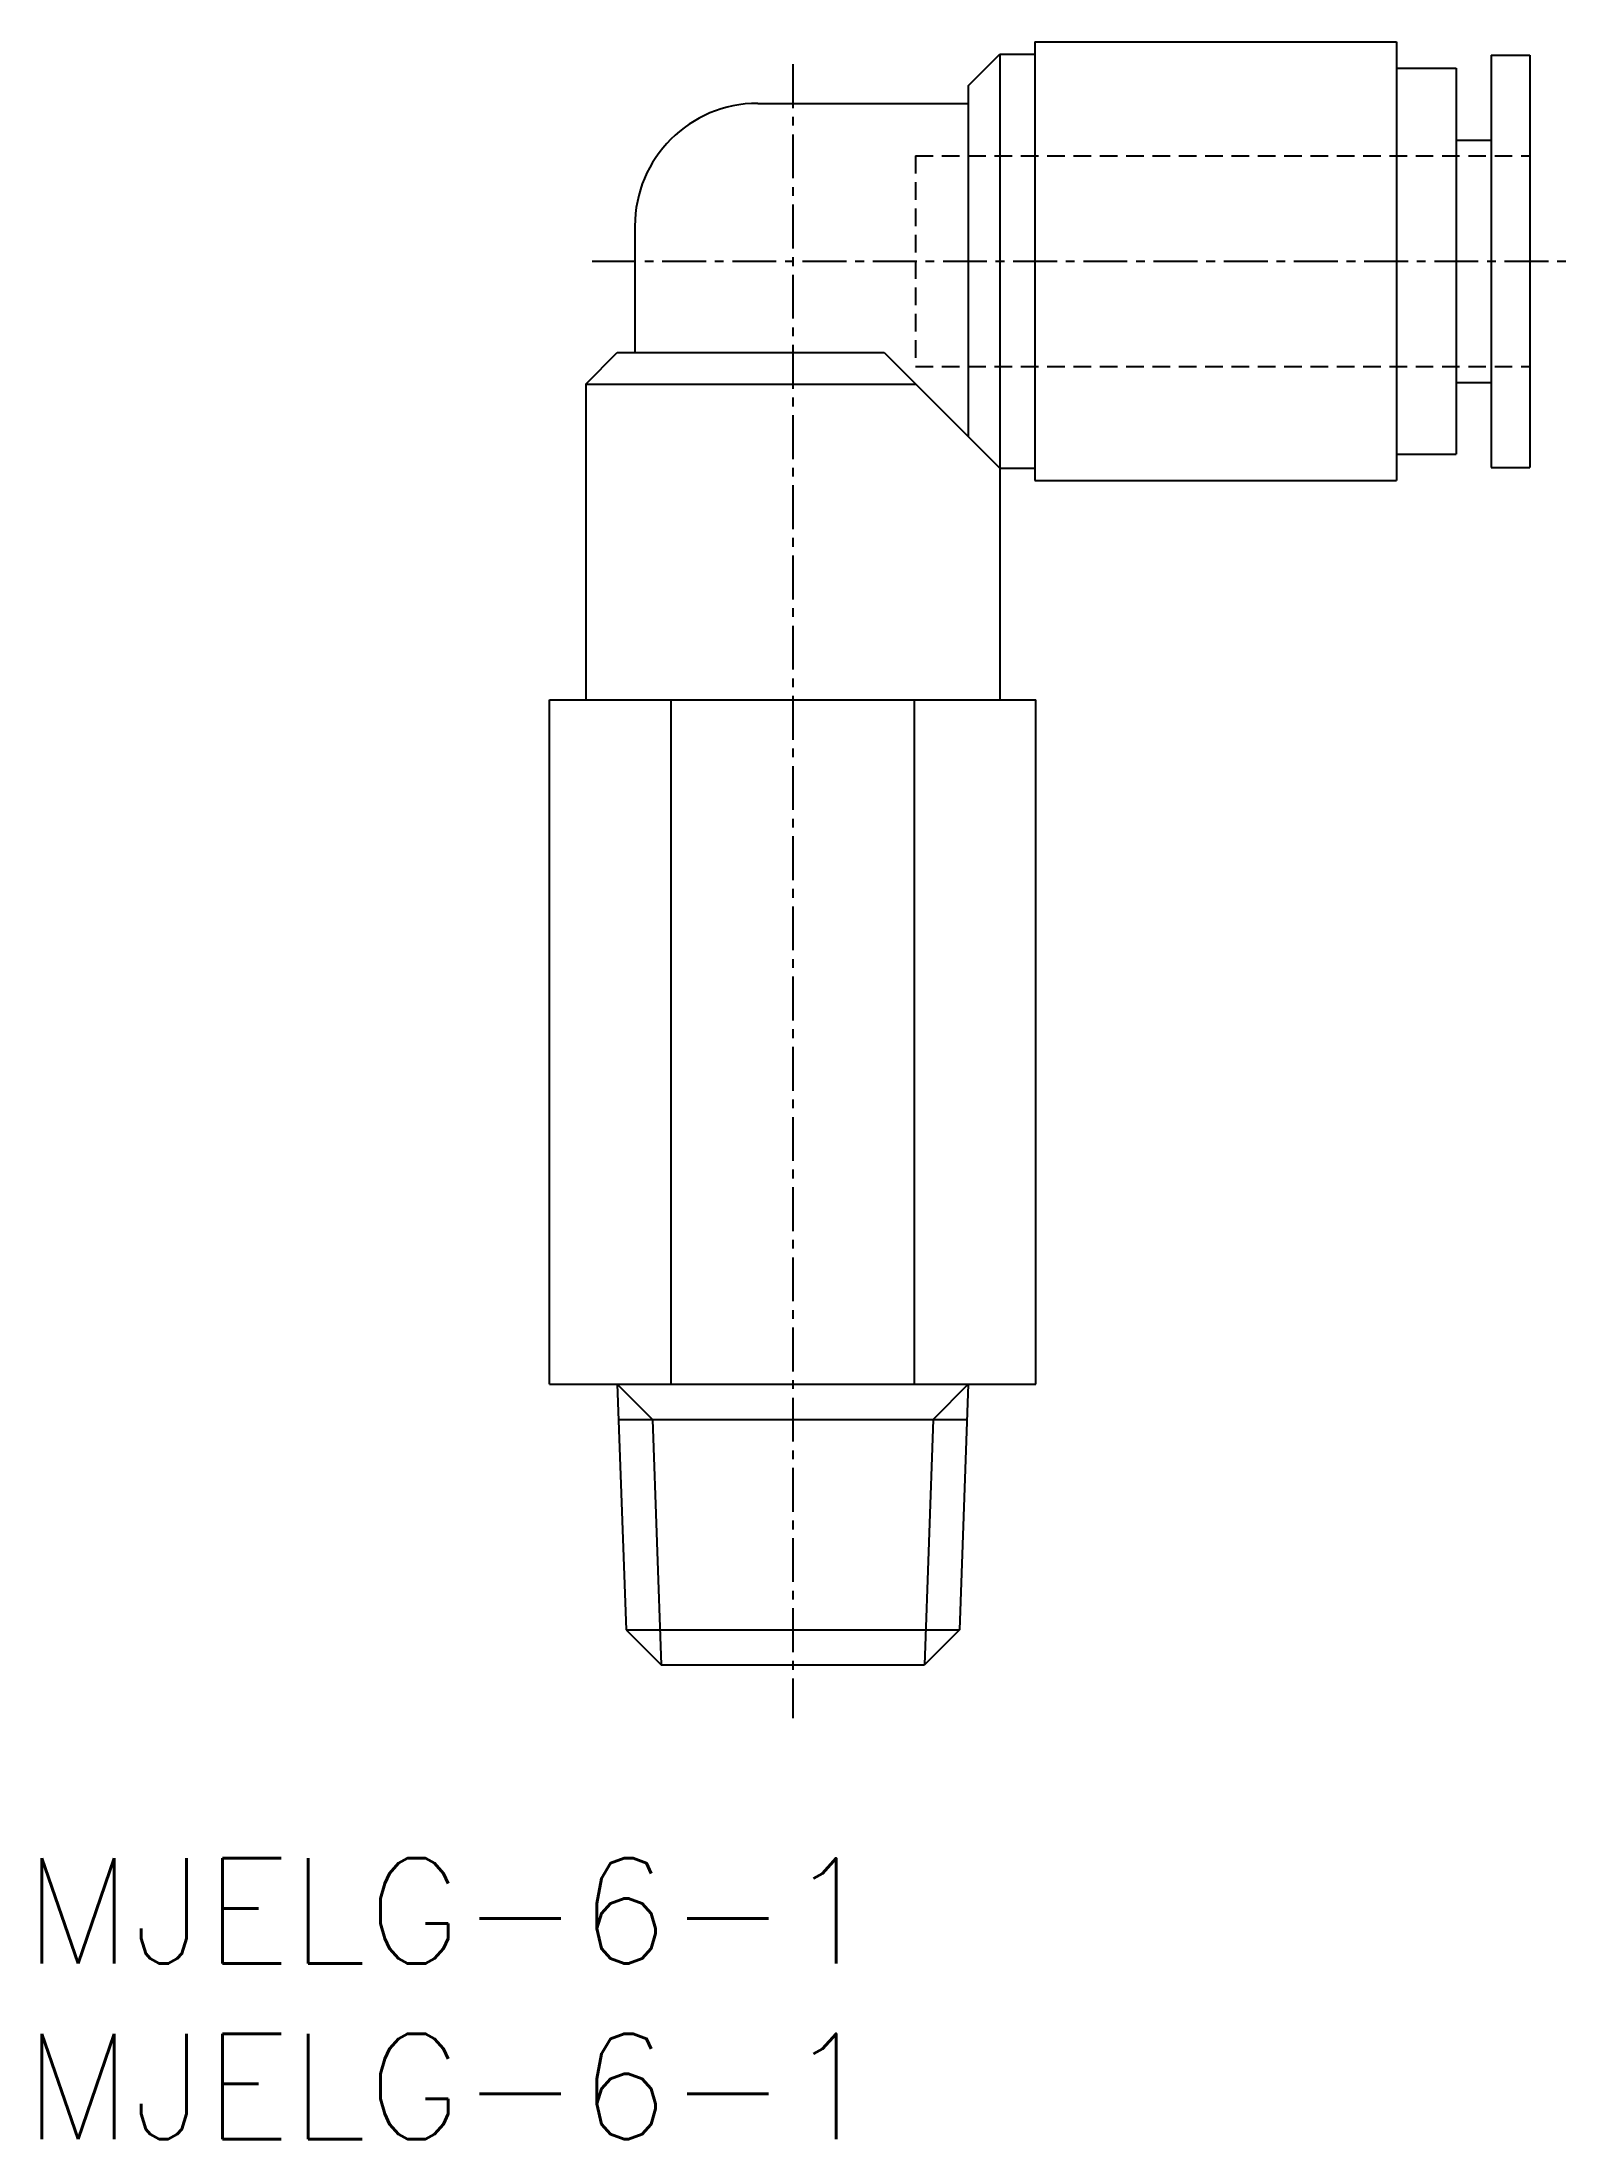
# Model space of a CAD drawing. Extents: x 0.5 to 44.1, y 0 to 59.8.
import ezdxf

# ---------------------------------------------------------------- set-up
doc = ezdxf.new("R2010")
doc.units = 0
doc.linetypes.add('CENTER', pattern=[2, 1.25, -0.25, 0.25, -0.25])
doc.linetypes.add('DASHED', pattern=[0.75, 0.5, -0.25])
doc.layers.get('0').update_dxf_attribs({"linetype": 'CONTINUOUS'})
doc.layers.add('CENTER', color=1, linetype='CENTER')
doc.styles.get("Standard").update_dxf_attribs({"font": 'txt.shx'})

# ---------------------------------------------------------------- blocks, each defined once
blk = doc.blocks.new('*U4')
at = {"color": 7, "linetype": 'CONTINUOUS'}
blk.add_text('MJELG-6-1', height=3, dxfattribs=at).set_placement((0, 5))
blk = doc.blocks.new('*U5')
at = {"color": 7, "linetype": 'CONTINUOUS'}
blk.add_text('MJELG-6-1', height=3, dxfattribs=at).set_placement((0, 0))

msp = doc.modelspace()

# ---------------------------------------------------------------- linework, layer by layer
at = {"color": 7, "linetype": 'CONTINUOUS'}
for p, q in [((28.808, 59.759), (28.808, 47.259)), ((28.808, 59.759), (39.108, 59.759)), ((39.108, 59.759), (39.108, 47.259)), ((26.908, 58.509), (27.808, 59.409)), ((27.808, 59.409), (28.808, 59.409)), ((27.808, 59.409), (27.808, 41.009)), ((41.808, 59.384), (42.908, 59.384)), ((41.808, 59.384), (41.808, 47.634)), ((42.908, 59.384), (42.908, 47.634)), ((39.108, 59.009), (40.808, 59.009)), ((40.808, 59.009), (40.808, 48.009)), ((20.908, 58.009), (26.908, 58.009)), ((26.908, 58.509), (26.908, 48.509)), ((40.808, 56.959), (41.808, 56.959)), ((17.408, 54.509), (17.408, 50.909)), ((16.008, 50.009), (16.908, 50.909)), ((16.908, 50.909), (24.508, 50.909)), ((24.508, 50.909), (27.808, 47.609)), ((16.008, 50.009), (25.408, 50.009)), ((16.008, 50.009), (16.008, 41.009)), ((40.808, 50.059), (41.808, 50.059)), ((39.108, 48.009), (40.808, 48.009)), ((27.808, 47.609), (28.808, 47.609)), ((28.808, 47.259), (39.108, 47.259)), ((41.808, 47.634), (42.908, 47.634)), ((14.98, 21.509), (14.98, 41.009)), ((14.98, 41.009), (28.836, 41.009)), ((18.444, 21.509), (18.444, 41.009)), ((25.372, 21.509), (25.372, 41.009)), ((28.836, 21.509), (28.836, 41.009)), ((14.98, 21.509), (28.836, 21.509)), ((16.908, 21.509), (17.158, 14.509)), ((26.908, 21.509), (26.658, 14.509)), ((16.944, 20.509), (26.872, 20.509)), ((17.158, 14.509), (18.158, 13.509)), ((17.158, 14.509), (26.658, 14.509)), ((26.658, 14.509), (25.658, 13.509)), ((18.158, 13.509), (25.658, 13.509))]:
    msp.add_line(p, q, dxfattribs=at)
at = {"color": 3, "linetype": 'DASHED'}
for p, q in [((25.408, 56.509), (25.408, 50.509)), ((25.408, 56.509), (42.908, 56.509)), ((25.408, 50.509), (42.908, 50.509))]:
    msp.add_line(p, q, dxfattribs=at)
at = {"color": 3, "linetype": 'CONTINUOUS'}
for p, q in [((16.908, 21.509), (17.908, 20.509)), ((26.908, 21.509), (25.908, 20.509)), ((17.908, 20.509), (18.158, 13.509)), ((25.908, 20.509), (25.658, 13.509))]:
    msp.add_line(p, q, dxfattribs=at)
at = {"color": 7, "linetype": 'CONTINUOUS'}
msp.add_arc((20.908, 54.509), 3.5, 89.99998, 179.99996, dxfattribs=at)
at = {"layer": 'CENTER', "color": 1, "linetype": 'CENTER'}
for p, q in [((21.908, 59.124), (21.908, 11.993)), ((16.188, 53.509), (44.139, 53.509))]:
    msp.add_line(p, q, dxfattribs=at)

# ---------------------------------------------------------------- block references
at = {"color": 7, "linetype": 'CONTINUOUS'}
for name in ['*U4', '*U5']:
    msp.add_blockref(name, (0, 0), dxfattribs=at)

doc.saveas('drawing.dxf')
